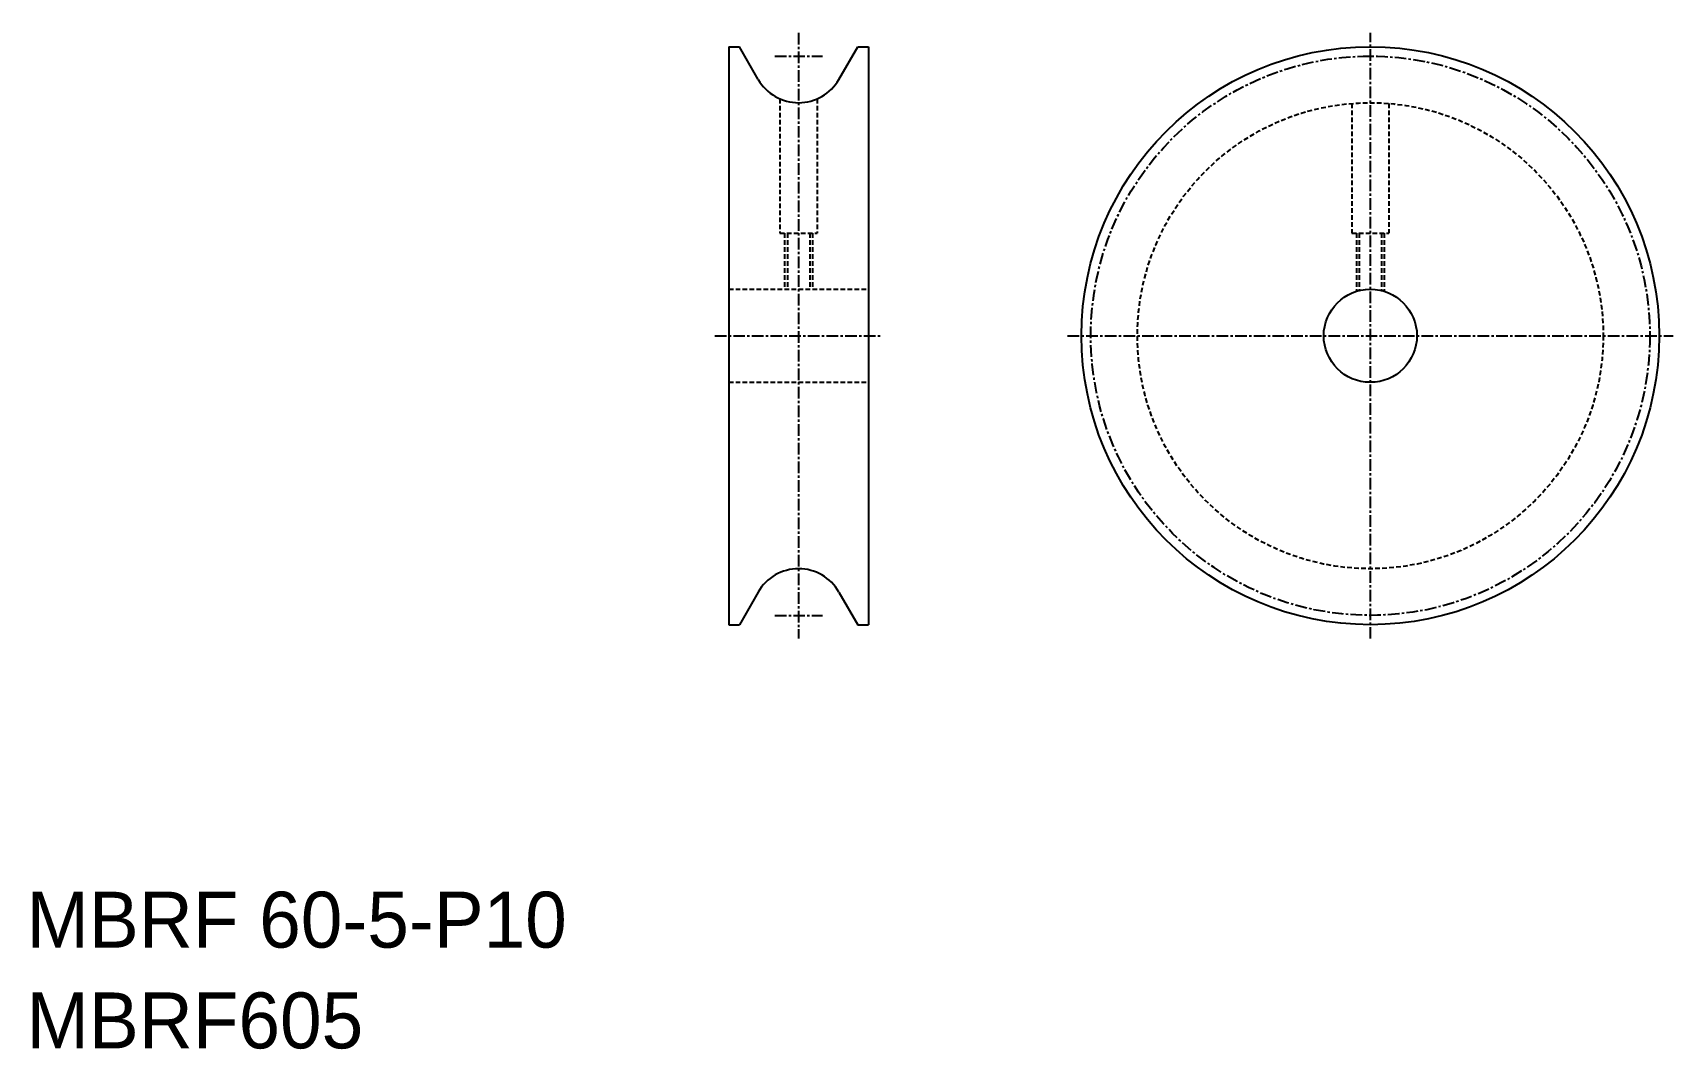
# Model space of a CAD drawing. Extents: x -285 to -109, y -61 to 48.
import ezdxf

# ---------------------------------------------------------------- set-up
doc = ezdxf.new("R2010")
doc.units = 0
doc.linetypes.add('CENTER', pattern=[2, 1.25, -0.25, 0.25, -0.25])
doc.linetypes.add('DASHED', pattern=[0.75, 0.5, -0.25])
doc.layers.get('0').update_dxf_attribs({"linetype": 'CONTINUOUS'})
doc.layers.add('CENTER', color=1, linetype='CENTER')

msp = doc.modelspace()

# ---------------------------------------------------------------- linework, layer by layer
at = {"color": 7, "linetype": 'CONTINUOUS'}
for p, q in [((-210.65, 46.65), (-210.65, -15.35)), ((-210.65, 46.65), (-209.5, 46.65)), ((-207.48, 43.15), (-209.5, 46.65)), ((-198.82, 43.15), (-196.8, 46.65)), ((-196.8, 46.65), (-195.65, 46.65)), ((-195.65, 46.65), (-195.65, -15.35)), ((-195.65, 43.27), (-195.65, 43.27)), ((-195.65, 39.9), (-195.65, 39.9)), ((-207.48, -11.85), (-209.5, -15.35)), ((-198.82, -11.85), (-196.8, -15.35)), ((-210.65, -15.35), (-209.5, -15.35)), ((-196.8, -15.35), (-195.65, -15.35))]:
    msp.add_line(p, q, dxfattribs=at)
at = {"color": 3, "linetype": 'DASHED'}
for p, q in [((-205.15, 41.07), (-205.15, 26.65)), ((-201.15, 41.07), (-201.15, 26.65)), ((-143.79, 40.57), (-143.79, 26.65)), ((-139.79, 40.57), (-139.79, 26.65)), ((-205.15, 26.65), (-201.15, 26.65)), ((-204.65, 26.65), (-204.65, 20.65)), ((-204.35, 26.65), (-204.35, 20.65)), ((-201.95, 26.65), (-201.95, 20.65)), ((-201.65, 26.65), (-201.65, 20.65)), ((-143.79, 26.65), (-139.79, 26.65)), ((-143.29, 26.65), (-143.29, 20.42)), ((-142.99, 26.65), (-142.99, 20.5)), ((-140.59, 26.65), (-140.59, 20.5)), ((-140.29, 26.65), (-140.29, 20.42)), ((-210.65, 20.65), (-195.65, 20.65)), ((-210.65, 10.65), (-195.65, 10.65))]:
    msp.add_line(p, q, dxfattribs=at)
at = {"color": 7, "linetype": 'CONTINUOUS'}
for radius in [31, 5]:
    msp.add_circle((-141.79, 15.65), radius, dxfattribs=at)
at = {"color": 3, "linetype": 'DASHED'}
msp.add_circle((-141.79, 15.65), 25, dxfattribs=at)
at = {"color": 7, "linetype": 'CONTINUOUS'}
for centre, start, end in [((-203.15, 45.65), 210, 330), ((-203.15, -14.35), 30, 150)]:
    msp.add_arc(centre, 5, start, end, dxfattribs=at)
at = {"layer": 'CENTER', "color": 1, "linetype": 'CENTER'}
for p, q in [((-203.15, 48.15), (-203.15, -16.85)), ((-141.79, -16.85), (-141.79, 48.15)), ((-205.71, 45.65), (-200.59, 45.65)), ((-212.15, 15.65), (-194.15, 15.65)), ((-212.15, 15.65), (-194.15, 15.65)), ((-174.29, 15.65), (-109.29, 15.65)), ((-205.71, -14.35), (-200.59, -14.35))]:
    msp.add_line(p, q, dxfattribs=at)
msp.add_circle((-141.79, 15.65), 30, dxfattribs=at)

# ---------------------------------------------------------------- texts
at = {"color": 7, "linetype": 'CONTINUOUS'}
for s, p in [('MBRF 60-5-P10', (-285.99, -50)), ('MBRF605', (-285.99, -60.81))]:
    msp.add_text(s, height=6, dxfattribs=at).set_placement(p)

doc.saveas('drawing.dxf')
